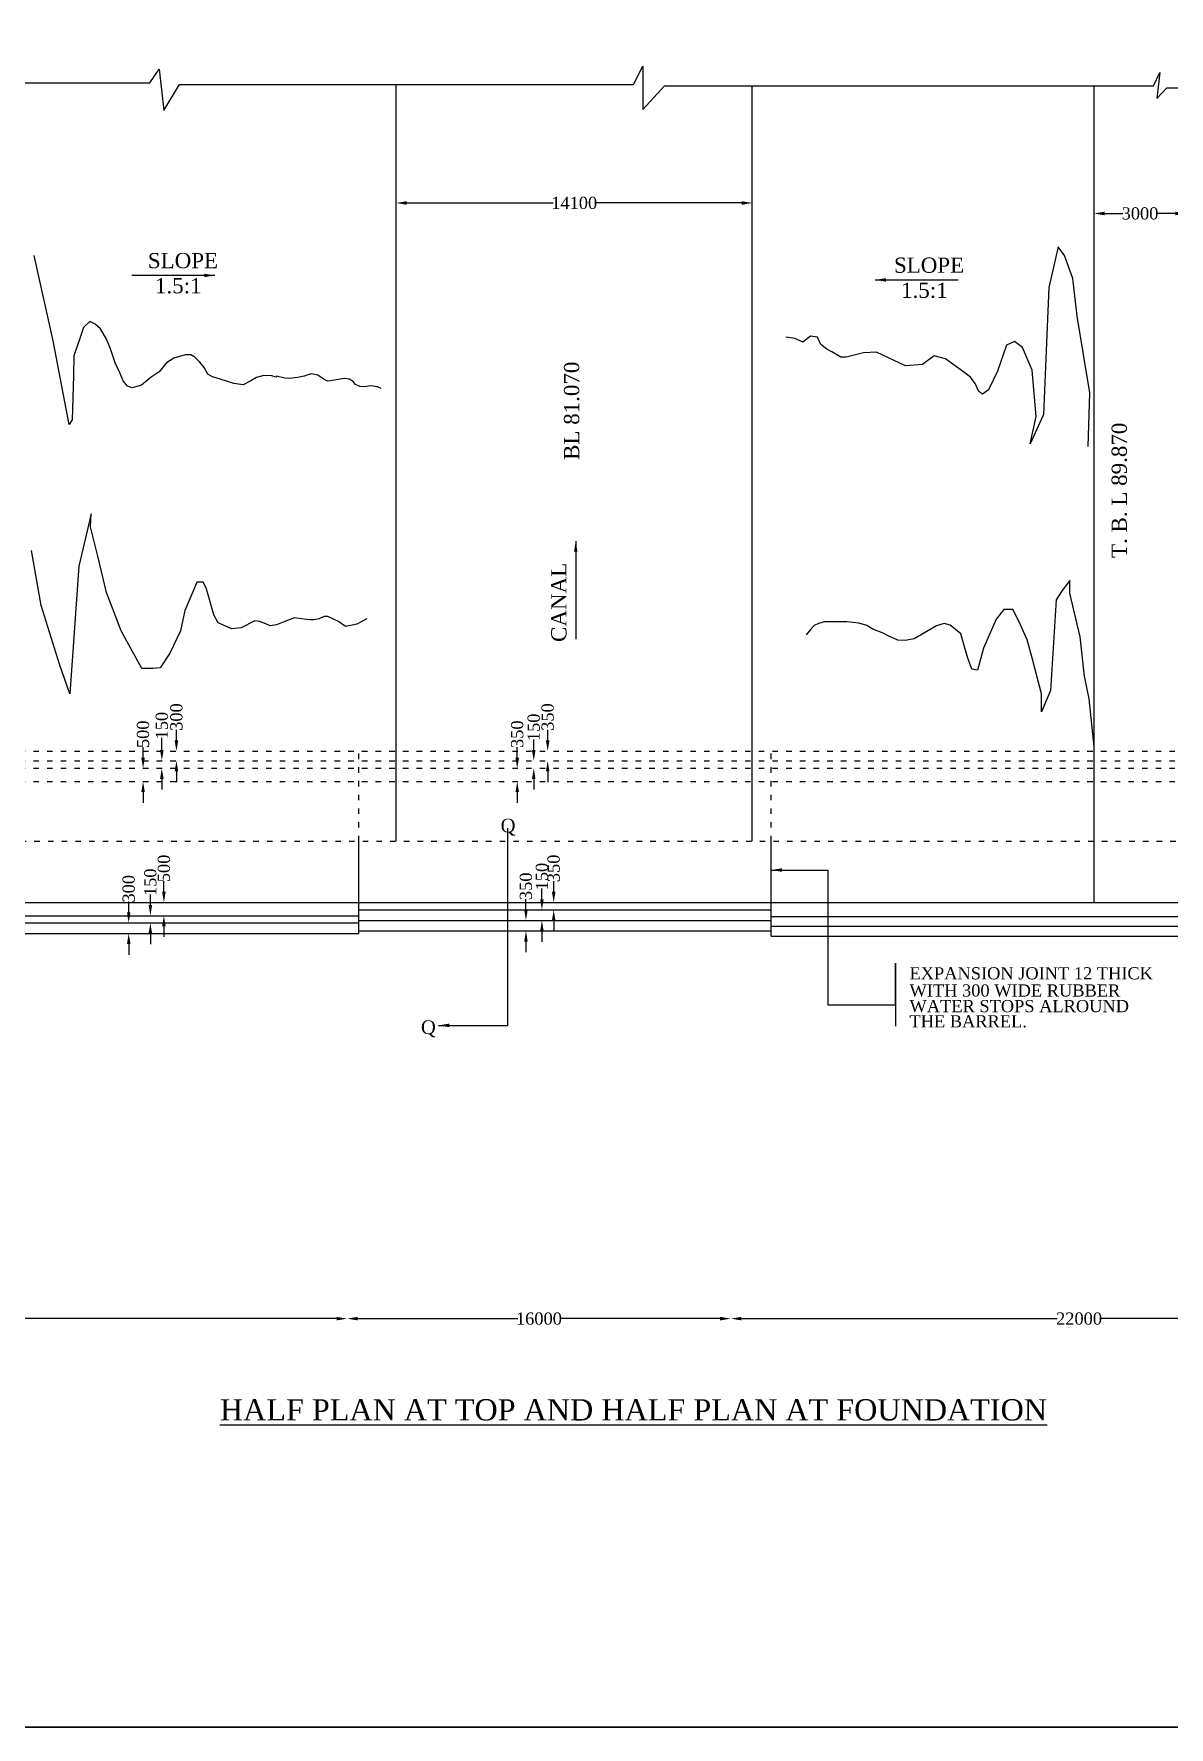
# Model space of a CAD drawing. Header units: millimetres. Extents: x -109570 to 233769, y -246061 to 106978.
# Drawn here: x 58603 to 95929, y 1094 to 56767 of the extents above; entities that cross this region are included whole.
import ezdxf

# ---------------------------------------------------------------- set-up
doc = ezdxf.new("R2010")
doc.units = ezdxf.units.MM
doc.header["$MEASUREMENT"] = 0
doc.header["$PDMODE"] = 33
doc.header["$PDSIZE"] = 500
doc.linetypes.add('ACAD_ISO03W100', pattern=[30, 12, -18])
for name, color, linetype in [('DIM', 5, 'Continuous'), ('DOT LINE', 3, 'ACAD_ISO03W100'), ('DWG. LINE', 1, 'Continuous'), ('HATCH', 2, 'Continuous'), ('TEXT', 7, 'Continuous'), ('TITLE', 7, 'Continuous')]:
    doc.layers.add(name, color=color, linetype=linetype)
doc.styles.get("Standard").update_dxf_attribs({"font": 'TIMES.TTF', "height": 400})
doc.dimstyles.get("Standard").update_dxf_attribs({"dimtxt": 400, "dimasz": 350, "dimexe": 0.18, "dimexo": 0.0625, "dimgap": 0.09, "dimtad": 0, "dimdec": 0, "dimzin": 0, "dimdsep": 46, "dimtxsty": 'Standard', "dimcen": 0.09, "dimse1": 1, "dimse2": 1, "dimclrd": 5, "dimclre": 5, "dimclrt": 4, "dimadec": 0, "dimazin": 0, "dimtfac": 1, "dimtdec": 0, "dimtofl": 0, "dimtmove": 0, "dimatfit": 3, "dimfxl": 1, "dimtolj": 1, "dimtzin": 0, "dimarcsym": 0})

# ---------------------------------------------------------------- blocks, each defined once
blk = doc.blocks.new('*D49')
at = {"layer": 'Defpoints', "color": 0}
for p in [(61721, 27539), (61762, 27539), (61762, 27188)]:
    blk.add_point(p, dxfattribs=at)
at = {"layer": 'DIM', "color": 5, "lineweight": -2}
for p, q in [((61721, 27889), (61721, 28239)), ((61721, 26838), (61721, 26488))]:
    blk.add_line(p, q, dxfattribs=at)
at = {"layer": 'DIM', "color": 5}
for points in [[(61663, 27889), (61780, 27889), (61721, 27539)], [(61663, 26838), (61780, 26838), (61721, 27188)]]:
    blk.add_solid(points, dxfattribs=at)
at = {"layer": 'DIM', "color": 4, "insert": (61721, 28659), "char_height": 400, "attachment_point": 5, "rotation": 90}
blk.add_mtext('\\A1;300', dxfattribs=at)
blk = doc.blocks.new('*D50')
at = {"layer": 'Defpoints', "color": 0}
for p in [(62433, 27774), (62433, 27774), (62433, 27539)]:
    blk.add_point(p, dxfattribs=at)
at = {"layer": 'DIM', "color": 5, "lineweight": -2}
for p, q in [((62433, 28124), (62433, 28474)), ((62433, 27189), (62433, 26839))]:
    blk.add_line(p, q, dxfattribs=at)
at = {"layer": 'DIM', "color": 5}
for points in [[(62375, 28124), (62492, 28124), (62433, 27774)], [(62375, 27189), (62492, 27189), (62433, 27539)]]:
    blk.add_solid(points, dxfattribs=at)
at = {"layer": 'DIM', "color": 4, "insert": (62433, 28872), "char_height": 400, "attachment_point": 5, "rotation": 90}
blk.add_mtext('\\A1;150', dxfattribs=at)
blk = doc.blocks.new('*D51')
at = {"layer": 'Defpoints', "color": 0}
for p in [(62878, 28209), (62878, 28209), (62878, 27774)]:
    blk.add_point(p, dxfattribs=at)
at = {"layer": 'DIM', "color": 5, "lineweight": -2}
for p, q in [((62878, 28559), (62878, 28909)), ((62878, 27424), (62878, 27074))]:
    blk.add_line(p, q, dxfattribs=at)
at = {"layer": 'DIM', "color": 5}
for points in [[(62820, 28559), (62937, 28559), (62878, 28209)], [(62820, 27424), (62937, 27424), (62878, 27774)]]:
    blk.add_solid(points, dxfattribs=at)
at = {"layer": 'DIM', "color": 4, "insert": (62878, 29327), "char_height": 400, "attachment_point": 5, "rotation": 90}
blk.add_mtext('\\A1;500', dxfattribs=at)
blk = doc.blocks.new('*D52')
at = {"layer": 'Defpoints', "color": 0}
for p in [(62168, 32620), (62193, 32620), (62168, 32185)]:
    blk.add_point(p, dxfattribs=at)
at = {"layer": 'DIM', "color": 5, "lineweight": -2}
for p, q in [((62193, 32970), (62193, 33320)), ((62193, 31835), (62193, 31485))]:
    blk.add_line(p, q, dxfattribs=at)
at = {"layer": 'DIM', "color": 5}
for points in [[(62134, 32970), (62251, 32970), (62193, 32620)], [(62134, 31835), (62251, 31835), (62193, 32185)]]:
    blk.add_solid(points, dxfattribs=at)
at = {"layer": 'DIM', "color": 4, "insert": (62193, 33738), "char_height": 400, "attachment_point": 5, "rotation": 90}
blk.add_mtext('\\A1;500', dxfattribs=at)
blk = doc.blocks.new('*D53')
at = {"layer": 'Defpoints', "color": 0}
for p in [(62785, 32868), (62810, 32868), (62785, 32620)]:
    blk.add_point(p, dxfattribs=at)
at = {"layer": 'DIM', "color": 5, "lineweight": -2}
for p, q in [((62810, 33218), (62810, 33624)), ((62810, 32270), (62810, 31920))]:
    blk.add_line(p, q, dxfattribs=at)
at = {"layer": 'DIM', "color": 5}
for points in [[(62751, 33218), (62868, 33218), (62810, 32868)], [(62751, 32270), (62868, 32270), (62810, 32620)]]:
    blk.add_solid(points, dxfattribs=at)
at = {"layer": 'DIM', "color": 4, "insert": (62810, 34022), "char_height": 400, "attachment_point": 5, "rotation": 90}
blk.add_mtext('\\A1;150', dxfattribs=at)
blk = doc.blocks.new('*D54')
at = {"layer": 'Defpoints', "color": 0}
for p in [(63290, 33184), (63290, 33184), (63290, 32868)]:
    blk.add_point(p, dxfattribs=at)
at = {"layer": 'DIM', "color": 5, "lineweight": -2}
for p, q in [((63290, 33534), (63290, 33884)), ((63290, 32518), (63290, 32168))]:
    blk.add_line(p, q, dxfattribs=at)
at = {"layer": 'DIM', "color": 5}
for points in [[(63231, 33534), (63348, 33534), (63290, 33184)], [(63231, 32518), (63348, 32518), (63290, 32868)]]:
    blk.add_solid(points, dxfattribs=at)
at = {"layer": 'DIM', "color": 4, "insert": (63290, 34305), "char_height": 400, "attachment_point": 5, "rotation": 90}
blk.add_mtext('\\A1;300', dxfattribs=at)
blk = doc.blocks.new('*D55')
at = {"layer": 'Defpoints', "color": 0}
for p in [(74495, 32620), (74495, 32620), (74495, 32185)]:
    blk.add_point(p, dxfattribs=at)
at = {"layer": 'DIM', "color": 5, "lineweight": -2}
for p, q in [((74495, 32970), (74495, 33320)), ((74495, 31835), (74495, 31485))]:
    blk.add_line(p, q, dxfattribs=at)
at = {"layer": 'DIM', "color": 5}
for points in [[(74437, 32970), (74554, 32970), (74495, 32620)], [(74437, 31835), (74554, 31835), (74495, 32185)]]:
    blk.add_solid(points, dxfattribs=at)
at = {"layer": 'DIM', "color": 4, "insert": (74495, 33741), "char_height": 400, "attachment_point": 5, "rotation": 90}
blk.add_mtext('\\A1;350', dxfattribs=at)
blk = doc.blocks.new('*D56')
at = {"layer": 'Defpoints', "color": 0}
for p in [(75038, 32868), (75038, 32868), (75038, 32620)]:
    blk.add_point(p, dxfattribs=at)
at = {"layer": 'DIM', "color": 5, "lineweight": -2}
for p, q in [((75038, 33218), (75038, 33568)), ((75038, 32270), (75038, 31920))]:
    blk.add_line(p, q, dxfattribs=at)
at = {"layer": 'DIM', "color": 5}
for points in [[(74980, 33218), (75096, 33218), (75038, 32868)], [(74980, 32270), (75096, 32270), (75038, 32620)]]:
    blk.add_solid(points, dxfattribs=at)
at = {"layer": 'DIM', "color": 4, "insert": (75038, 33966), "char_height": 400, "attachment_point": 5, "rotation": 90}
blk.add_mtext('\\A1;150', dxfattribs=at)
blk = doc.blocks.new('*D57')
at = {"layer": 'Defpoints', "color": 0}
for p in [(75376, 33184), (75376, 32868), (75496, 33184)]:
    blk.add_point(p, dxfattribs=at)
at = {"layer": 'DIM', "color": 5, "lineweight": -2}
for p, q in [((75496, 33534), (75496, 33884)), ((75496, 32518), (75496, 32168))]:
    blk.add_line(p, q, dxfattribs=at)
at = {"layer": 'DIM', "color": 5}
for points in [[(75438, 33534), (75555, 33534), (75496, 33184)], [(75438, 32518), (75555, 32518), (75496, 32868)]]:
    blk.add_solid(points, dxfattribs=at)
at = {"layer": 'DIM', "color": 4, "insert": (75496, 34305), "char_height": 400, "attachment_point": 5, "rotation": 90}
blk.add_mtext('\\A1;350', dxfattribs=at)
blk = doc.blocks.new('*D58')
at = {"layer": 'Defpoints', "color": 0}
for p in [(70515, 51277), (82220, 51277), (82220, 51207)]:
    blk.add_point(p, dxfattribs=at)
at = {"layer": 'DIM', "color": 5, "lineweight": -2}
for p, q in [((70865, 51207), (75674, 51207)), ((81870, 51207), (77061, 51207))]:
    blk.add_line(p, q, dxfattribs=at)
at = {"layer": 'DIM', "color": 5}
for points in [[(70865, 51265), (70865, 51148), (70515, 51207)], [(81870, 51265), (81870, 51148), (82220, 51207)]]:
    blk.add_solid(points, dxfattribs=at)
at = {"layer": 'DIM', "color": 4, "insert": (76368, 51207), "char_height": 400, "attachment_point": 5}
blk.add_mtext('\\A1;14100', dxfattribs=at)
blk = doc.blocks.new('*D59')
at = {"layer": 'Defpoints', "color": 0}
for p in [(74781, 27619), (74781, 27619), (74781, 27272)]:
    blk.add_point(p, dxfattribs=at)
at = {"layer": 'DIM', "color": 5, "lineweight": -2}
for p, q in [((74781, 27969), (74781, 28319)), ((74781, 26922), (74781, 26572))]:
    blk.add_line(p, q, dxfattribs=at)
at = {"layer": 'DIM', "color": 5}
for points in [[(74723, 27969), (74840, 27969), (74781, 27619)], [(74723, 26922), (74840, 26922), (74781, 27272)]]:
    blk.add_solid(points, dxfattribs=at)
at = {"layer": 'DIM', "color": 4, "insert": (74781, 28740), "char_height": 400, "attachment_point": 5, "rotation": 90}
blk.add_mtext('\\A1;350', dxfattribs=at)
blk = doc.blocks.new('*D60')
at = {"layer": 'Defpoints', "color": 0}
for p in [(75212, 27963), (75307, 27963), (75212, 27619)]:
    blk.add_point(p, dxfattribs=at)
at = {"layer": 'DIM', "color": 5, "lineweight": -2}
for p, q in [((75307, 28313), (75307, 28663)), ((75307, 27269), (75307, 26919))]:
    blk.add_line(p, q, dxfattribs=at)
at = {"layer": 'DIM', "color": 5}
for points in [[(75248, 28313), (75365, 28313), (75307, 27963)], [(75248, 27269), (75365, 27269), (75307, 27619)]]:
    blk.add_solid(points, dxfattribs=at)
at = {"layer": 'DIM', "color": 4, "insert": (75307, 29060), "char_height": 400, "attachment_point": 5, "rotation": 90}
blk.add_mtext('\\A1;150', dxfattribs=at)
blk = doc.blocks.new('*D61')
at = {"layer": 'Defpoints', "color": 0}
for p in [(75694, 28209), (75694, 28209), (75694, 27963)]:
    blk.add_point(p, dxfattribs=at)
at = {"layer": 'DIM', "color": 5, "lineweight": -2}
for p, q in [((75694, 28559), (75694, 28909)), ((75694, 27613), (75694, 27263))]:
    blk.add_line(p, q, dxfattribs=at)
at = {"layer": 'DIM', "color": 5}
for points in [[(75636, 28559), (75752, 28559), (75694, 28209)], [(75636, 27613), (75752, 27613), (75694, 27963)]]:
    blk.add_solid(points, dxfattribs=at)
at = {"layer": 'DIM', "color": 4, "insert": (75694, 29329), "char_height": 400, "attachment_point": 5, "rotation": 90}
blk.add_mtext('\\A1;350', dxfattribs=at)
blk = doc.blocks.new('*D62')
at = {"layer": 'Defpoints', "color": 0}
for p in [(93459, 51035), (96484, 51035), (96484, 50862)]:
    blk.add_point(p, dxfattribs=at)
at = {"layer": 'DIM', "color": 5, "lineweight": -2}
for p, q in [((93809, 50862), (94403, 50862)), ((96134, 50862), (95540, 50862))]:
    blk.add_line(p, q, dxfattribs=at)
at = {"layer": 'DIM', "color": 5}
for points in [[(93809, 50920), (93809, 50803), (93459, 50862)], [(96134, 50920), (96134, 50803), (96484, 50862)]]:
    blk.add_solid(points, dxfattribs=at)
at = {"layer": 'DIM', "color": 4, "insert": (94971, 50862), "char_height": 400, "attachment_point": 5}
blk.add_mtext('\\A1;3000', dxfattribs=at)
blk = doc.blocks.new('*D73')
at = {"layer": 'Defpoints', "color": 0}
for p in [(43686, 14541), (68903, 14525), (68903, 14262)]:
    blk.add_point(p, dxfattribs=at)
at = {"layer": 'DIM', "color": 5, "lineweight": -2}
for p, q in [((44036, 14525), (55573, 14525)), ((68553, 14525), (57016, 14525))]:
    blk.add_line(p, q, dxfattribs=at)
at = {"layer": 'DIM', "color": 5}
for points in [[(44036, 14584), (44036, 14467), (43686, 14525)], [(68553, 14584), (68553, 14467), (68903, 14525)]]:
    blk.add_solid(points, dxfattribs=at)
at = {"layer": 'DIM', "color": 4, "insert": (56294, 14525), "char_height": 400, "attachment_point": 5}
blk.add_mtext('\\A1;24000', dxfattribs=at)
blk = doc.blocks.new('*D74')
at = {"layer": 'Defpoints', "color": 0}
for p in [(81516, 14525), (68903, 14262), (81516, 14213)]:
    blk.add_point(p, dxfattribs=at)
at = {"layer": 'DIM', "color": 5, "lineweight": -2}
for p, q in [((69253, 14525), (74516, 14525)), ((81166, 14525), (75903, 14525))]:
    blk.add_line(p, q, dxfattribs=at)
at = {"layer": 'DIM', "color": 5}
for points in [[(69253, 14584), (69253, 14467), (68903, 14525)], [(81166, 14584), (81166, 14467), (81516, 14525)]]:
    blk.add_solid(points, dxfattribs=at)
at = {"layer": 'DIM', "color": 4, "insert": (75209, 14525), "char_height": 400, "attachment_point": 5}
blk.add_mtext('\\A1;16000', dxfattribs=at)
blk = doc.blocks.new('*D75')
at = {"layer": 'Defpoints', "color": 0}
for p in [(104417, 14525), (81516, 14213), (104417, 14140)]:
    blk.add_point(p, dxfattribs=at)
at = {"layer": 'DIM', "color": 5, "lineweight": -2}
for p, q in [((81866, 14525), (92245, 14525)), ((104067, 14525), (93688, 14525))]:
    blk.add_line(p, q, dxfattribs=at)
at = {"layer": 'DIM', "color": 5}
for points in [[(81866, 14584), (81866, 14467), (81516, 14525)], [(104067, 14584), (104067, 14467), (104417, 14525)]]:
    blk.add_solid(points, dxfattribs=at)
at = {"layer": 'DIM', "color": 4, "insert": (92967, 14525), "char_height": 400, "attachment_point": 5}
blk.add_mtext('\\A1;22000', dxfattribs=at)

msp = doc.modelspace()

# ---------------------------------------------------------------- linework, layer by layer
at = {"layer": 'DIM'}
msp.add_lwpolyline([(84706, 24839.9), (86930.4, 24839.9), (86930.4, 26208.5), (86930.4, 24136)], dxfattribs=at)
at = {"layer": 'DOT LINE', "ltscale": 15}
for points in [[(44188.2, 33184.4), (104802.4, 33184.4)], [(44188.2, 32868.3), (104802.4, 32868.3)], [(69286.1, 30222.2), (69286.1, 33184.4)], [(82845.9, 30222.2), (82845.9, 33184.4)], [(44188.2, 32620), (104802.4, 32620)], [(44188.2, 32185.5), (104802.4, 32185.5)], [(14967.8, 30222.2), (127174.6, 30222.2)]]:
    msp.add_lwpolyline(points, dxfattribs=at)
at = {"layer": 'DWG. LINE'}
for points in [[(43227.6, 55157.5), (48566.6, 55157.5), (48750.9, 55649.3), (48871, 54400.2), (49211.2, 55159.6), (62418.6, 55159.6), (62718.7, 55609.1), (62878.8, 54250.1), (63389.1, 55099.5), (78315.9, 55099.5), (78626, 55708.5), (78626, 54279.6), (79336.4, 55059), (95417.5, 55059), (95617.6, 55498), (95527.6, 54638.6), (95857.8, 54998.3), (100716.9, 54998.3), (100937, 55597.3), (101367.2, 54498.1), (101607.3, 54977.8), (108510.8, 54977.8)], [(70514.8, 30222.2), (70514.8, 55099.5)], [(82220.5, 30222.2), (82220.5, 55059)], [(93458.8, 28208.5), (93458.8, 55059)], [(82845.9, 27096.4), (104802.4, 27096.4), (104802.4, 33184.4)], [(82845.9, 27432.8), (104802.4, 27432.8), (104802.4, 33184.4)], [(82845.9, 27746.7), (104802.4, 27746.7), (104802.4, 33184.4)], [(69286.1, 27188.1), (69286.1, 30222.2)], [(82845.9, 27096.4), (82845.9, 30222.2)], [(44188.2, 28208.5), (104786.3, 28208.5)], [(69286.1, 27962.5), (82845.9, 27962.5)], [(44188.2, 27774), (69286.1, 27774)], [(44188.2, 27538.7), (69286.1, 27538.7)], [(69286.1, 27619.4), (82845.9, 27619.4)], [(44188.2, 27188.1), (69286.1, 27188.1)], [(69286.1, 27271.9), (82845.9, 27271.9)]]:
    msp.add_lwpolyline(points, dxfattribs=at)
at = {"layer": 'HATCH'}
for points in [[(93267.1, 43197.2), (93322.2, 44969.3), (92909.5, 47489.1), (92758.2, 48725.4), (92483.1, 49481), (92276.8, 49769.4), (91974.2, 48423.2), (91864.2, 45826.9), (91795.1, 44252.9), (91355, 43291.3), (91561.3, 44184.3), (91423.7, 45709.1), (91107.4, 46450.9), (90846.1, 46656.9), (90584.7, 46533.3), (90282.2, 45681.6), (89993.3, 45063.4), (89787, 44926.1), (89677, 45008.5), (89553.2, 45269.5), (89401.9, 45475.5), (89181.9, 45640.4), (88576.7, 46080), (88205.3, 46176.1), (87820.2, 45901.4), (87264.6, 45849.6), (86301.9, 46302.9), (85875.5, 46275.5), (85311.6, 46138.1), (85132.8, 46138.1), (84844, 46316.7), (84678.9, 46399.1), (84472.6, 46550.2), (84362.6, 46797.5), (84142.5, 46825), (83881.2, 46632.6), (83633.6, 46756.3), (83331.1, 46797.5)], [(70018.2, 45110.1), (69895.6, 45161.8), (69682.8, 45198.9), (69473.4, 45165.2), (69314.7, 45171.9), (69179.6, 45239.4), (69101.9, 45340.6), (68970.2, 45414.8), (68801.4, 45435), (68489.6, 45383.3), (68251.9, 45345.5), (68111.5, 45421), (68014.3, 45491.2), (67938.7, 45550.5), (67728.1, 45593.6), (67609.2, 45555.9), (67485, 45512.7), (67274.4, 45464.2), (67009.7, 45431.8), (66853.1, 45442.6), (66583.1, 45507.3), (66561.4, 45480.4), (66425.3, 45528.5), (66166.1, 45533.9), (65923, 45463.8), (65734, 45361.3), (65480.1, 45226.4), (65177.7, 45269.6), (64729.4, 45409.8), (64481, 45490.7), (64324.3, 45577.1), (64200.1, 45798.2), (64061.9, 45973.2), (63894.4, 46140.4), (63759.4, 46210.5), (63575.8, 46215.9), (63203.1, 46102.7), (62960.1, 45951.6), (62717, 45654.9), (62457.8, 45482.3), (62139.1, 45212.6), (61836.7, 45131.7), (61685.4, 45185.6), (61534.2, 45363.6), (61431.6, 45617.2), (61280.4, 45951.6), (61123.7, 46410.1), (60994.1, 46733.8), (60794.3, 47068.2), (60616, 47219.3), (60572.8, 47240.9), (60447.7, 47306.4), (60237.1, 47117.6), (60123.6, 46788.5), (59913, 46184.3), (59902, 45535), (59858.8, 44078.5), (59766.7, 43925.3), (59237.6, 46678.1), (58615.7, 49477.8)], [(69555.3, 37530), (69220.7, 37357.5), (68859.1, 37287.4), (68745.8, 37352.1), (68637.9, 37438.3), (68270.9, 37610.8), (68152.1, 37610.8), (67984.8, 37535.3), (67801.3, 37503), (67682.6, 37503), (67488.3, 37524.6), (67169.9, 37567.7), (66848.6, 37447.9), (66584.2, 37340.1), (66368.3, 37302.4), (66228, 37367.1), (66022.9, 37447.9), (65866.4, 37464.1), (65418.5, 37243.1), (65110.9, 37200), (64975.9, 37259.3), (64657.5, 37404.8), (64517.2, 37668.9), (64262.4, 38550.2), (64165.3, 38744.2), (63965.6, 38738.8), (63863.1, 38501.6), (63571.6, 37811.7), (63425.5, 37139.2), (63074.7, 36406.1), (62756.3, 35926.4), (62518.8, 35899.4), (62157.2, 35899.4), (61476.3, 37136.6), (60996, 38403.3), (60709.5, 39598.7), (60466.7, 40558.2), (60488.2, 40989.4), (60083.5, 39264.5), (59780, 35067.2), (59448.7, 36046), (58841.4, 37976.1), (58523.9, 39782.1)], [(93458.8, 33337.9), (93296.4, 34903.4), (93145, 35645.4), (93007.5, 36937), (92663.5, 38379.8), (92663.5, 38792), (92415.9, 38462.2), (92209.5, 38159.9), (92030.7, 35178.2), (91728, 34477.4), (91728, 35068.3), (91439.1, 36208.8), (91260.3, 36840.8), (90998.9, 37431.7), (90792.5, 37843.9), (90489.9, 37843.9), (90242.2, 37527.9), (89829.5, 36566), (89623.2, 35851.5), (89439.1, 35876.3), (89303.1, 36270.3), (89078.6, 37038), (88731.7, 37323.3), (88527.7, 37377.6), (88282.8, 37302.9), (87544.4, 36881.9), (87251.9, 36820.8), (87007, 36827.6), (86694.2, 36970.2), (86524.1, 37065.3), (86190.9, 37194.4), (85986.8, 37316.7), (85728.4, 37391.4), (85327.1, 37432.2), (85075.4, 37432.2), (84830.6, 37432.2), (84599.3, 37432.2), (84395.3, 37377.8), (84252.5, 37316.7), (84143.7, 37194.4), (83994, 37004.2)]]:
    msp.add_lwpolyline(points, dxfattribs=at)
at = {"layer": 'TITLE', "lineweight": 35}
msp.add_lwpolyline([(4478.8, 106977.8), (233657, 106977.8), (233657, 1093.9), (4478.8, 1093.9)], close=True, dxfattribs=at)

# ---------------------------------------------------------------- texts
at = {"layer": 'TEXT'}
for s, height, p in [('SLOPE', 500, (62350.9, 49062.5)), ('SLOPE', 500, (86881.4, 48912.7)), ('1.5:1', 500, (62584.7, 48237.5)), ('1.5:1', 500, (87115.2, 48087.7)), ('Q', 450, (73948.8, 30511.8)), ('EXPANSION JOINT 12 THICK', 400, (87392, 25679.5)), ('WITH 300 WIDE RUBBER', 400, (87392, 25114.8)), ('WATER STOPS ALROUND', 400, (87392, 24601.5)), ('THE BARREL.', 400, (87392, 24100.3)), ('Q', 450, (71328, 23883.6))]:
    msp.add_text(s, height=height, dxfattribs=at).set_placement(p)
for s, p in [('BL 81.070', (76532.7, 42759.7)), ('T. B. L 89.870', (94538.4, 39536.2)), ('CANAL', (76111.5, 36774.2))]:
    msp.add_text(s, height=500, rotation=90, dxfattribs=at).set_placement(p)
at = {"layer": 'TITLE'}
msp.add_text('%%UHALF PLAN AT TOP AND HALF PLAN AT FOUNDATION', height=700, dxfattribs=at).set_placement((64718.6, 11176.3))

# ---------------------------------------------------------------- dimensions: what is measured, and where the dimension line sits
at = {"layer": 'DIM'}
dim = msp.add_linear_dim(base=(82220.5, 51206.7), p1=(70514.8, 51277.1), p2=(82220.5, 51277.1), text='14100', dimstyle='Standard', dxfattribs=at)
dim.commit()
dim.dimension.update_dxf_attribs({"geometry": '*D58', "text_midpoint": (76367.6, 51206.7)})
dim = msp.add_aligned_dim(p1=(93458.8, 51034.6), p2=(96483.8, 51034.6), distance=-173.1, text='3000', dimstyle='Standard', dxfattribs=at)
dim.commit()
dim.dimension.update_dxf_attribs({"geometry": '*D62', "text_midpoint": (94971.3, 50861.5)})
for base, p1, p2, text, picture, middle in [((63289.5, 33184.4), (63289.5, 32868.3), (63289.5, 33184.4), '300', '*D54', (63289.5, 34305)), ((75496.3, 33184.4), (75376.3, 32868.3), (75376.3, 33184.4), '350', '*D57', (75496.3, 34305)), ((62192.8, 32620), (62168.2, 32185.5), (62168.2, 32620), '500', '*D52', (62192.8, 33738.4)), ((74495.3, 32620), (74495.3, 32185.5), (74495.3, 32620), '350', '*D55', (74495.3, 33740.5)), ((75038.1, 32868.3), (75038.1, 32620), (75038.1, 32868.3), '150', '*D56', (75038.1, 33966.3)), ((62878.3, 28208.5), (62878.3, 27774), (62878.3, 28208.5), '500', '*D51', (62878.3, 29327)), ((75306.7, 27962.5), (75211.9, 27619.4), (75211.9, 27962.5), '150', '*D60', (75306.7, 29060.4)), ((75694.2, 28208.5), (75694.2, 27962.5), (75694.2, 28208.5), '350', '*D61', (75694.2, 29329.1)), ((61721.4, 27538.7), (61762.4, 27188.1), (61762.4, 27538.7), '300', '*D49', (61721.4, 28659.3)), ((62433.4, 27774), (62433.4, 27538.7), (62433.4, 27774), '150', '*D50', (62433.4, 28872)), ((74781.4, 27619.4), (74781.4, 27271.9), (74781.4, 27619.4), '350', '*D59', (74781.4, 28740))]:
    dim = msp.add_linear_dim(base=base, p1=p1, p2=p2, angle=90, text=text, dimstyle='Standard', dxfattribs=at)
    dim.commit()
    dim.dimension.update_dxf_attribs({"geometry": picture, "text_midpoint": middle})
dim = msp.add_linear_dim(base=(62809.6, 32868.3), p1=(62785, 32620), p2=(62785, 32868.3), angle=90, text='150', dimstyle='Standard', dxfattribs=at)
dim.commit()
dim.dimension.update_dxf_attribs({"geometry": '*D53', "text_midpoint": (62809.6, 34021.9), "dimtype": 160})
for base, p1, p2, text, picture, middle in [((68902.8, 14525.3), (43686.1, 14541.2), (68902.8, 14261.7), '24000', '*D73', (56294.5, 14525.3)), ((81515.9, 14525.3), (68902.8, 14261.7), (81515.9, 14213.2), '16000', '*D74', (75209.4, 14525.3)), ((104417.4, 14525.3), (81515.9, 14213.2), (104417.4, 14140), '22000', '*D75', (92966.7, 14525.3))]:
    dim = msp.add_linear_dim(base=base, p1=p1, p2=p2, text=text, dimstyle='Standard', override={"dimtmove": 1}, dxfattribs=at)
    dim.commit()
    dim.dimension.update_dxf_attribs({"geometry": picture, "text_midpoint": middle})

# ---------------------------------------------------------------- leaders
for points in [[(64555.8, 48825), (61827.2, 48825)], [(86267.8, 48678.3), (88996.4, 48678.3)], [(76418.6, 40087.6), (76418.6, 36866)], [(71911.2, 24166.8), (74180.8, 24166.8), (74180.8, 30646.3)], [(82845.9, 29274.3), (84706, 29274.3), (84706, 24839.9)]]:
    msp.add_leader(points, dimstyle='Standard', override={"dimgap": 0.09, "dimtad": 0}, dxfattribs=at)

doc.saveas('drawing.dxf')
